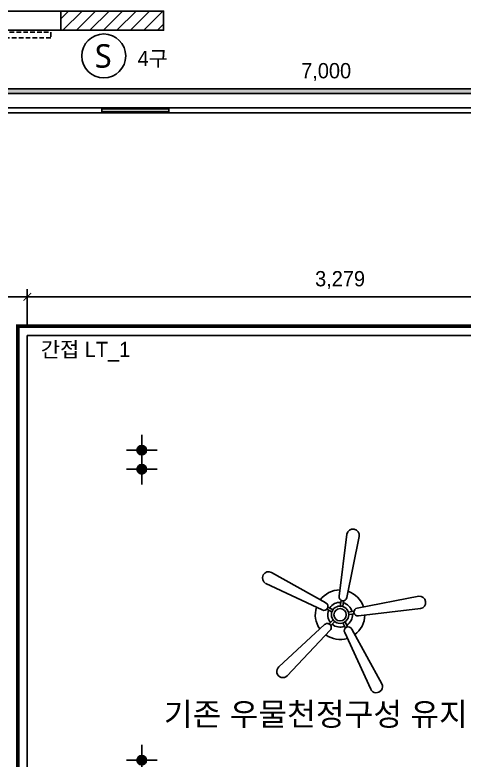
# Model space of a CAD drawing. Header units: millimetres. Extents: x 118028 to 193504, y 42792 to 96100.
# Drawn here: x 176902 to 179257, y 83453 to 87357 of the extents above; entities that cross this region are included whole.
import ezdxf

# ---------------------------------------------------------------- set-up
doc = ezdxf.new("R2010")
doc.units = ezdxf.units.MM
doc.header["$LTSCALE"] = 30
doc.header["$PDMODE"] = 3
for name, pattern in [('DASHEDX2', [1.5, 1, -0.5]), ('DH-HID2', [1.2, 0.8, -0.4]), ('HIDDEN', [9.525, 6.35, -3.175])]:
    doc.linetypes.add(name, pattern=pattern)
doc.layers.get('DEFPOINTS').update_dxf_attribs({"color": 248})
for name, color, linetype in [('0-ELC TEXT', 7, 'Continuous'), ('03-WAL NEW', 3, 'Continuous'), ('06-FUR', 6, 'Continuous'), ('06-LIGHT', 4, 'Continuous'), ('07-DIM WAL', 5, 'Continuous'), ('2CONTINUOUS', 2, 'Continuous'), ('3.기호.계단선', 30, 'Continuous'), ('CEIL-LIGHT', 7, 'Continuous'), ('CO-DOOR', 8, 'Continuous'), ('RC-LIGHT', 7, 'Continuous'), ('설비', 140, 'Continuous')]:
    doc.layers.add(name, color=color, linetype=linetype)
doc.styles.add('HY 울릉도 L', font='')
doc.styles.add('코레일둥고', font='Korail_Round_Gothic_Medium.ttf')
doc.styles.get('HY 울릉도 L').set_extended_font_data('HY울릉도L')
doc.dimstyles.new('40', dxfattribs={"dimscale": 40, "dimtxt": 2, "dimasz": 1, "dimexe": 1, "dimexo": 1, "dimgap": 1, "dimtad": 1, "dimdec": 0, "dimrnd": 0.05, "dimdsep": 46, "dimlunit": 6, "dimtxsty": 'HY 울릉도 L', "dimblk": 'ARCHTICK', "dimcen": 2.5, "dimdle": 1, "dimclrd": 133, "dimclre": 133, "dimclrt": 30, "dimadec": 0, "dimazin": 0, "dimtfac": 1, "dimtdec": 0, "dimtix": 1, "dimtmove": 2, "dimatfit": 3, "dimldrblk": 'ARCHTICK', "dimfxl": 1, "dimlwd": -1, "dimlwe": -1, "dimarcsym": 0})

# ---------------------------------------------------------------- blocks, each defined once
blk = doc.blocks.new('CELILNGPAN')
at = {"layer": '06-FUR', "color": 6}
for p, q in [((48717.2, -3709.4), (48676.4, -4034.6)), ((48781.1, -3721), (48717.1, -4041.2)), ((48322.4, -3909.7), (48607.1, -4069.5)), ((48291.6, -3966.9), (48588.2, -4106.2)), ((48682.4, -4085.6), (48687.2, -4056.2)), ((48695.2, -4087.7), (48700, -4058.3)), ((49093.7, -4034.6), (48771.7, -4096.2)), ((48644.6, -4104.7), (48618.1, -4091.1)), ((48638.6, -4116.2), (48612.1, -4102.6)), ((48725.1, -4117.8), (48754.5, -4113.2)), ((48727, -4130.6), (48756.5, -4126)), ((49102.3, -4098.9), (48778, -4137)), ((48645.1, -4158.1), (48623.9, -4179.1)), ((48654.2, -4167.3), (48633.1, -4188.3)), ((48696.1, -4174.1), (48709.5, -4200.7)), ((48707.7, -4168.3), (48721.1, -4194.9)), ((48360.1, -4404.3), (48600.1, -4182.9)), ((48404.9, -4451.3), (48629.1, -4212.2)), ((48900.6, -4493.1), (48742.5, -4206)), ((48842.1, -4521.2), (48705.7, -4224.6))]:
    blk.add_line(p, q, dxfattribs=at)
for radius in [45.4, 32.5]:
    blk.add_circle((48681.6, -4131), radius, dxfattribs=at)
for centre, radius, start, end in [((48749.2, -3715.2), 32.5, 349.67, 169.67), ((48307, -3938.3), 32.5, 61.67, 241.67), ((48681.6, -4131), 129.8, 90.4651, 143.078), ((48681.6, -4131), 129.8, 18.4651, 71.078), ((48696.7, -4037.9), 20.6, 170.7734, 350.7734), ((49098, -4066.8), 32.5, 277.67, 97.67), ((48681.6, -4131), 129.8, 162.4651, 215.078), ((48597.7, -4087.9), 20.6, 242.7734, 62.7734), ((48681.6, -4131), 64.9, 86.5125, 147.0342), ((48681.6, -4131), 64.9, 14.5125, 75.0342), ((48774.9, -4116.6), 20.6, 98.7734, 278.7734), ((48681.6, -4131), 64.9, 158.5125, 219.0342), ((48681.6, -4131), 64.9, 302.5125, 3.0342), ((48681.6, -4131), 129.8, 306.4651, 359.078), ((48614.6, -4197.5), 20.6, 314.7734, 134.7734), ((48681.6, -4131), 64.9, 230.5125, 291.0342), ((48724.1, -4215.3), 20.6, 26.7734, 206.7734), ((48681.6, -4131), 129.8, 234.4651, 287.078), ((48382.5, -4427.8), 32.5, 133.67, 313.67), ((48871.4, -4507.2), 32.5, 205.67, 25.67)]:
    blk.add_arc(centre, radius, start, end, dxfattribs=at)
blk = doc.blocks.new('vusaudeh')
at = {"layer": '2CONTINUOUS'}
blk.add_lwpolyline([(150683.4, 87276.8), (151343.4, 87276.8), (151343.4, 87376.8), (150683.4, 87376.8)], close=True, dxfattribs=at)
blk = doc.blocks.new('cjswjdehds')
at = {"layer": '03-WAL NEW'}
h = blk.add_hatch(dxfattribs=at)
h.set_pattern_fill('_USER', color=256, scale=50, angle=45, pattern_type=0)
h.set_pattern_definition([(45, (25763, 20), (-35.355339, 35.355339), [])])
h.paths.add_polyline_path([(177143.4, 87276.8), (177681.4, 87276.8), (177681.4, 87376.8), (177143.4, 87376.8)])
blk.add_lwpolyline([(177143.4, 87276.8), (177681.4, 87276.8), (177681.4, 87376.8), (177143.4, 87376.8)], dxfattribs=at)
at = {"layer": 'CO-DOOR', "color": 8, "linetype": 'DH-HID2'}
blk.add_lwpolyline([(176190.9, 87266.8), (177090.9, 87266.8), (177090.9, 87236.8), (176190.9, 87236.8)], close=True, dxfattribs=at)
blk.add_blockref('vusaudeh', (25800, 0))
blk = doc.blocks.new('_ArchTick')
at = {"color": 0, "linetype": 'ByBlock', "const_width": 0.15}
blk.add_lwpolyline([(-0.5, -0.5), (0.5, 0.5)], dxfattribs=at)
blk = doc.blocks.new('*D138')
at = {"layer": '07-DIM WAL', "color": 133, "transparency": 16777216}
for p, q in [((175033.9, 86996.8), (175033.9, 87009.3)), ((182033.9, 86996.8), (182033.9, 87009.3)), ((182073.9, 86969.3), (174993.9, 86969.3))]:
    blk.add_line(p, q, dxfattribs=at)
at = {"layer": 'DEFPOINTS', "color": 0, "transparency": 16777216}
for p in [(175033.9, 86969.3), (175033.9, 86956.8), (182033.9, 86956.8)]:
    blk.add_point(p, dxfattribs=at)
at = {"layer": '07-DIM WAL', "color": 133, "transparency": 16777216, "xscale": 40, "yscale": 40, "zscale": 40, "rotation": 180}
blk.add_blockref('_ArchTick', (175033.9, 86969.3), dxfattribs=at)
at = {"layer": '07-DIM WAL', "color": 133, "transparency": 16777216, "xscale": 40, "yscale": 40, "zscale": 40}
blk.add_blockref('_ArchTick', (182033.9, 86969.3), dxfattribs=at)
at = {"layer": '07-DIM WAL', "color": 30, "transparency": 16777216, "insert": (178533.9, 87057.2), "char_height": 80, "attachment_point": 5, "style": 'HY 울릉도 L'}
blk.add_mtext('7,000', dxfattribs=at)
blk = doc.blocks.new('SW')
at = {"layer": '설비', "color": 140}
blk.add_circle((11533254.1, -14277699.4), 184, dxfattribs=at)
at = {"layer": '설비', "color": 140, "insert": (11533320, -14277600.8), "char_height": 197.143, "width": 314.327, "attachment_point": 3, "style": '코레일둥고'}
blk.add_mtext('{\\fMalgun Gothic|b0|i0|c129|p50;S}', dxfattribs=at)
blk = doc.blocks.new('1')
at = {"linetype": 'Continuous'}
h = blk.add_hatch(color=4, dxfattribs=at)
h.dxf.hatch_style = 1
edge = h.paths.add_edge_path()
edge.add_arc((11539653.5, -14273503.8), 37.5, 0, 360)
at = {"color": 1, "linetype": 'Continuous'}
for p, q in [((11539653.5, -14273637.1), (11539653.5, -14273370.5)), ((11539520.2, -14273503.8), (11539786.8, -14273503.8))]:
    blk.add_line(p, q, dxfattribs=at)
at = {"color": 4, "linetype": 'Continuous'}
for radius in [41.5, 37.5]:
    blk.add_circle((11539653.5, -14273503.8), radius, dxfattribs=at)
blk = doc.blocks.new('*D379')
at = {"layer": '07-DIM WAL', "color": 133, "transparency": 16777216}
for p, q in [((176257.4, 85716.8), (176257.4, 85919.7)), ((176967.4, 85716.8), (176967.4, 85919.7)), ((177007.4, 85879.7), (176217.4, 85879.7))]:
    blk.add_line(p, q, dxfattribs=at)
at = {"layer": 'DEFPOINTS', "color": 0, "transparency": 16777216}
for p in [(176257.4, 85879.7), (176257.4, 85676.8), (176967.4, 85676.8)]:
    blk.add_point(p, dxfattribs=at)
at = {"layer": '07-DIM WAL', "color": 133, "transparency": 16777216, "xscale": 40, "yscale": 40, "zscale": 40, "rotation": 180}
blk.add_blockref('_ArchTick', (176257.4, 85879.7), dxfattribs=at)
at = {"layer": '07-DIM WAL', "color": 133, "transparency": 16777216, "xscale": 40, "yscale": 40, "zscale": 40}
blk.add_blockref('_ArchTick', (176967.4, 85879.7), dxfattribs=at)
at = {"layer": '07-DIM WAL', "color": 30, "transparency": 16777216, "insert": (176612.4, 85961.4), "char_height": 80, "attachment_point": 5, "style": 'HY 울릉도 L'}
blk.add_mtext('710', dxfattribs=at)
blk = doc.blocks.new('*D388')
at = {"layer": '07-DIM WAL', "color": 133, "transparency": 16777216}
for p, q in [((176967.4, 85716.8), (176967.4, 85919.7)), ((180246.4, 85716.8), (180246.4, 85919.7)), ((180286.4, 85879.7), (176927.4, 85879.7))]:
    blk.add_line(p, q, dxfattribs=at)
at = {"layer": 'DEFPOINTS', "color": 0, "transparency": 16777216}
for p in [(176967.4, 85879.7), (176967.4, 85676.8), (180246.4, 85676.8)]:
    blk.add_point(p, dxfattribs=at)
at = {"layer": '07-DIM WAL', "color": 133, "transparency": 16777216, "xscale": 40, "yscale": 40, "zscale": 40, "rotation": 180}
blk.add_blockref('_ArchTick', (176967.4, 85879.7), dxfattribs=at)
at = {"layer": '07-DIM WAL', "color": 133, "transparency": 16777216, "xscale": 40, "yscale": 40, "zscale": 40}
blk.add_blockref('_ArchTick', (180246.4, 85879.7), dxfattribs=at)
at = {"layer": '07-DIM WAL', "color": 30, "transparency": 16777216, "insert": (178606.9, 85967.6), "char_height": 80, "attachment_point": 5, "style": 'HY 울릉도 L'}
blk.add_mtext('3,279', dxfattribs=at)

msp = doc.modelspace()

# ---------------------------------------------------------------- hatches: boundary and pattern name
at = {"layer": '3.기호.계단선'}
h = msp.add_hatch(color=256, dxfattribs=at)
h.dxf.hatch_style = 1
h.paths.add_polyline_path([(177358.9, 86848.3), (177708.9, 86848.3), (177708.9, 86865.3), (177358.9, 86865.3)])
at = {"layer": 'CEIL-LIGHT'}
h = msp.add_hatch(color=140, dxfattribs=at)
h.dxf.hatch_style = 1
h.paths.add_polyline_path([(182033.9, 86944.3), (175033.9, 86944.3), (175033.9, 86969.3), (182033.9, 86969.3)])

# ---------------------------------------------------------------- linework, layer by layer
at = {"layer": '3.기호.계단선'}
for points in [[(182033.9, 86844.3), (175033.9, 86844.3), (175033.9, 86869.3), (182033.9, 86869.3)], [(177358.9, 86848.3), (177708.9, 86848.3), (177708.9, 86865.3), (177358.9, 86865.3)]]:
    msp.add_lwpolyline(points, close=True, dxfattribs=at)
at = {"layer": 'CEIL-LIGHT', "color": 140}
msp.add_lwpolyline([(182033.9, 86944.3), (175033.9, 86944.3), (175033.9, 86969.3), (182033.9, 86969.3)], close=True, dxfattribs=at)
at = {"layer": 'CEIL-LIGHT', "color": 10, "linetype": 'HIDDEN', "const_width": 20}
msp.add_lwpolyline([(180296.4, 85726.8), (176917.4, 85726.8), (176917.4, 82702.8), (180296.4, 82702.8)], close=True, dxfattribs=at)
at = {"layer": 'CEIL-LIGHT'}
msp.add_lwpolyline([(180246.4, 85676.8), (176967.4, 85676.8), (176967.4, 82752.8), (180246.4, 82752.8)], close=True, dxfattribs=at)

# ---------------------------------------------------------------- block references
msp.add_blockref('cjswjdehds', (0, 0))
at = {"layer": '06-LIGHT'}
msp.add_blockref('CELILNGPAN', (129925.3, 88345.8), dxfattribs=at)
at = {"layer": 'RC-LIGHT', "xscale": -0.6024096385271789, "yscale": 0.6024096385271789, "zscale": 0.6024096385271789}
for p in [(7129165.9, 8683573.1), (7129165.9, 8683473.1)]:
    msp.add_blockref('1', p, dxfattribs=at)
at = {"layer": 'RC-LIGHT', "xscale": 0.6024096385271789, "yscale": 0.6024096385271789, "zscale": 0.6024096385271789, "rotation": 180}
msp.add_blockref('1', (7129165.9, -8515043.5), dxfattribs=at)
at = {"layer": '설비', "color": 140, "xscale": 0.625, "yscale": 0.625, "zscale": 0.625}
msp.add_blockref('SW', (-7030915.4, 9010704), dxfattribs=at)

# ---------------------------------------------------------------- texts
at = {"layer": '0-ELC TEXT', "color": 7, "linetype": 'DASHEDX2', "style": '코레일둥고'}
msp.add_text('4구', height=80, dxfattribs=at).set_placement((177545.5, 87088.5))
at = {"layer": '3.기호.계단선', "style": '코레일둥고'}
msp.add_text('간접 LT_1', height=80, dxfattribs=at).set_placement((177038.5, 85564.3))
at = {"layer": '설비', "color": 140, "style": '코레일둥고'}
msp.add_text('기존 우물천정구성 유지', height=120, dxfattribs=at).set_placement((177683.4, 83633.8))

# ---------------------------------------------------------------- dimensions: what is measured, and where the dimension line sits
at = {"layer": '07-DIM WAL'}
for base, p1, p2, picture, middle in [((175033.9, 86969.3), (182033.9, 86956.8), (175033.9, 86956.8), '*D138', (178533.9, 87057.2)), ((176257.4, 85879.7), (176967.4, 85676.8), (176257.4, 85676.8), '*D379', (176612.4, 85961.4)), ((176967.4, 85879.7), (180246.4, 85676.8), (176967.4, 85676.8), '*D388', (178606.9, 85967.6))]:
    dim = msp.add_linear_dim(base=base, p1=p1, p2=p2, dimstyle='40', dxfattribs=at)
    dim.commit()
    dim.dimension.update_dxf_attribs({"geometry": picture, "text_midpoint": middle})

doc.saveas('drawing.dxf')
